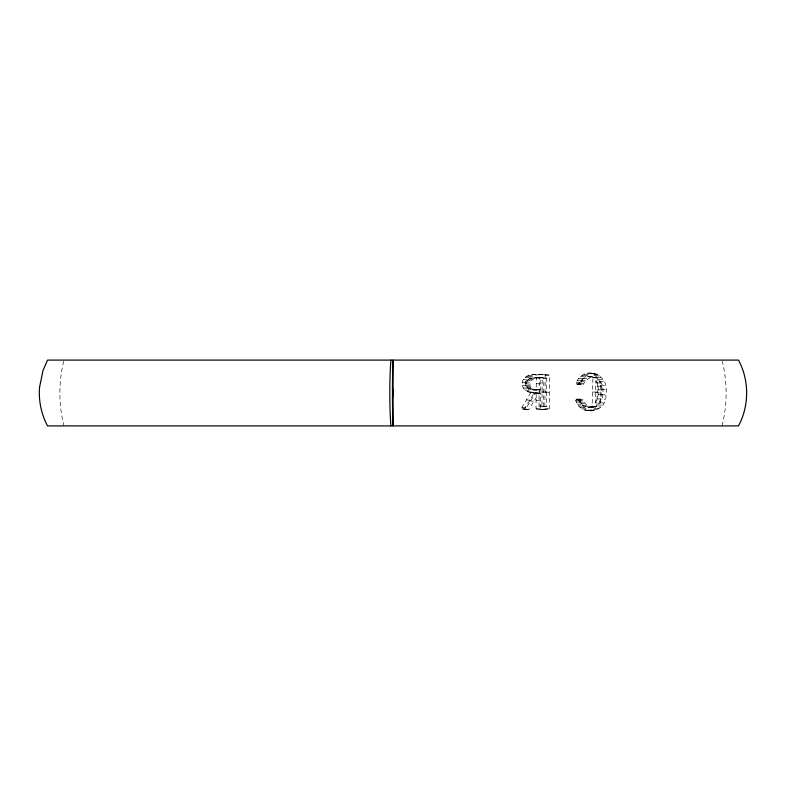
<?xml version="1.0" encoding="UTF-8"?>
<svg xmlns="http://www.w3.org/2000/svg" width="786" height="786" viewBox="0 0 786 786"><rect width="100%" height="100%" fill="white"/><g stroke="black" fill="none" stroke-linecap="round" stroke-linejoin="round"><path stroke-width="0.59" stroke-dasharray="3.93 2.95" d="M530.815 392.686L521.963 407.256L521.953 408.592L522.68 409.408L524.301 409.084L534.323 392.862L536.17 392.853L535.993 408.16L536.858 409.28L543.971 409.221L544.767 408.396L545.091 391.949L545.14 375.207L544.276 374.391C536.73 374.372 524.743 372.584 522.248 382.183C520.813 389.63 529.027 393.58 535.335 393.118L526.492 407.679L526.473 409.015L527.2 409.83L528.821 409.506L538.842 393.285L540.689 393.275L540.513 408.582L541.377 409.703L548.49 409.644L549.286 408.818L549.66 375.629L548.795 374.814L544.276 374.391M535.335 393.118C529.125 392.578 524.4 385.69 527.72 379.972C532.279 373.026 541.75 375.069 548.795 374.814M540.729 389.935L536.209 389.512L536.337 377.693C516.942 377.811 525.687 393.481 540.729 389.935L540.856 378.115L536.337 377.693M546.447 406.48L539.019 406.077L539.343 377.663L542.252 377.644L541.927 406.057L546.447 406.48L546.771 378.066L540.778 377.653M543.539 406.5L543.863 378.095L539.343 377.663M578.074 399.249C580.176 404.594 586.484 409.368 592.153 406.156L592.929 377.742C587.162 374.215 580.825 379.196 578.26 384.374L577.022 384.354L576.256 382.389C585.501 363.712 610.732 375.02 605.908 394.955C606.92 412.974 580.343 417.002 575.716 400.379L577.219 398.905L582.78 399.553C584.872 404.898 591.19 409.683 596.859 406.47L597.635 378.046L593.371 376.838L585.757 377.064M603.579 403.031L595.552 402.52L595.817 380.925L600.524 381.23C604.208 388.029 603.854 396.773 599.915 403.385L595.218 403.08C599.148 396.458 599.502 387.724 595.817 380.925M600.249 402.825L600.524 381.23M587.692 410.557C604.974 409.162 606.527 377.673 590.315 373.271M536.985 389.915C524.282 389.286 530.648 375.069 540.856 378.115M63.725 361.177C58.498 382.34 58.626 404.77 63.98 425.904M722.02 425.904C727.374 404.77 727.502 382.34 722.275 361.177M592.398 410.862C586.798 410.449 581.64 406.185 580.422 400.683L581.326 399.308L582.78 399.553M590.463 377.368L585.904 380.463L582.957 384.688L581.728 384.659L580.952 382.694C583.114 377.113 588.91 372.918 595.012 373.576M543.863 378.095L546.771 378.066M536.209 389.512L532.466 389.492M539.019 406.077L541.927 406.057M587.388 373.271L592.084 373.576M592.182 373.714L596.879 374.028M593.911 374.519L598.618 374.824M584.204 374.146L588.91 374.45M595.513 375.679L600.209 375.983M582.21 375.177L586.916 375.482M588.665 376.533L595.375 377.044M596.977 377.192L601.673 377.496M580.294 376.592L585 376.907M592.487 377.476L597.183 377.781M592.929 377.742L597.635 378.046M598.372 379.186L603.068 379.491M583.084 378.439L587.781 378.754M578.624 378.331L583.33 378.636M581.208 380.159L585.904 380.463M599.463 381.397L604.169 381.711M577.268 380.296L581.974 380.601M580.117 381.554L584.823 381.858M596.77 382.792L601.477 383.096M576.256 382.389L580.952 382.694M579.203 383.214L583.9 383.519M576.295 383.47L580.992 383.774M600.71 385.228L605.407 385.533M577.022 384.354L582.957 384.688M577.641 384.55L582.347 384.855M597.812 386.093L602.518 386.398M601.349 389.551L606.045 389.866M598.362 389.758L603.068 390.072M595.513 392.027L600.219 392.332M592.546 391.978L597.242 392.283M598.244 394.336L602.941 394.641M601.202 394.641L605.908 394.955M597.252 398.816L605.033 399.259M576.619 399.003L581.925 399.219M576 399.543L580.707 399.848M578.742 400.221L583.438 400.526M575.716 400.379L580.422 400.683M579.557 401.901L584.263 402.216M576.089 401.872L580.785 402.177M580.569 403.336L585.275 403.65M597.665 404.908L602.371 405.212M577.17 403.994L581.866 404.309M582.357 405.114L587.054 405.429M592.153 406.156L596.859 406.47M591.691 406.411L600.956 407.069M578.516 405.861L583.212 406.166M584.951 406.588L589.657 406.893M589.844 407.079L594.55 407.394M587.83 407.217L592.536 407.521M594.648 408.278L599.354 408.582M580.137 407.462L584.833 407.777M582.023 408.808L586.729 409.123M592.841 409.467L597.547 409.771M584.745 410.017L589.451 410.321M590.414 410.361L595.12 410.665M538.498 374.333L543.018 374.755M545.14 375.207L549.66 375.629M532.407 374.441L536.926 374.863M528.33 375.384L532.849 375.806M526.6 376.229L531.12 376.661M534.765 377.702L539.294 378.135M532.594 377.781L537.123 378.204M525.077 377.329L529.597 377.752M529.175 378.547L533.694 378.98M527.799 379.265L532.318 379.687M523.201 379.55L527.72 379.972M526.659 380.188L531.179 380.611M525.5 381.819L530.019 382.242M522.248 382.183L526.767 382.605M536.278 383.597L540.797 384.03M525.097 383.696L529.617 384.118M525.274 385.101L529.793 385.523M522.218 385.258L526.738 385.69M525.824 386.339L530.353 386.761M526.767 387.4L531.287 387.822M528.094 388.294L532.613 388.716M523.112 387.871L527.632 388.304M530.147 389.099L539.157 389.944M524.93 390.072L529.45 390.495M545.091 391.949L549.611 392.371M542.094 391.821L546.614 392.243M539.186 391.85L543.706 392.273M527.337 391.615L531.857 392.037M536.17 392.853L540.689 393.275M535.246 392.853L539.766 393.285M530.353 392.587L538.842 393.285M536.081 400.506L540.601 400.929M526.433 399.868L530.963 400.29M529.43 400.87L533.949 401.292M540.454 406.067L544.973 406.49M544.767 408.396L549.286 408.818M535.993 408.16L540.513 408.582M521.963 407.256L526.492 407.679M543.971 409.221L548.49 409.644M540.414 409.359L544.934 409.781M536.858 409.28L541.377 409.703M521.953 408.592L526.473 409.015M524.301 409.084L528.821 409.506M522.68 409.408L527.799 409.928"/><path stroke-width="1.18" d="M392.479 387.459L392.479 398.541A134.74 17.587 90 0 0 393 425.904L393 360.096A134.74 17.587 90 0 0 392.479 387.478L393 393L392.479 398.541M390.868 425.894A70.406 9.186 -90 0 1 390.868 360.106M39.536 387.302C38.475 400.585 41.275 414.124 47.524 425.904L738.476 425.904C749.363 405.733 749.363 380.267 738.476 360.096L47.524 360.096L42.994 370.57L39.536 387.302"/></g></svg>
